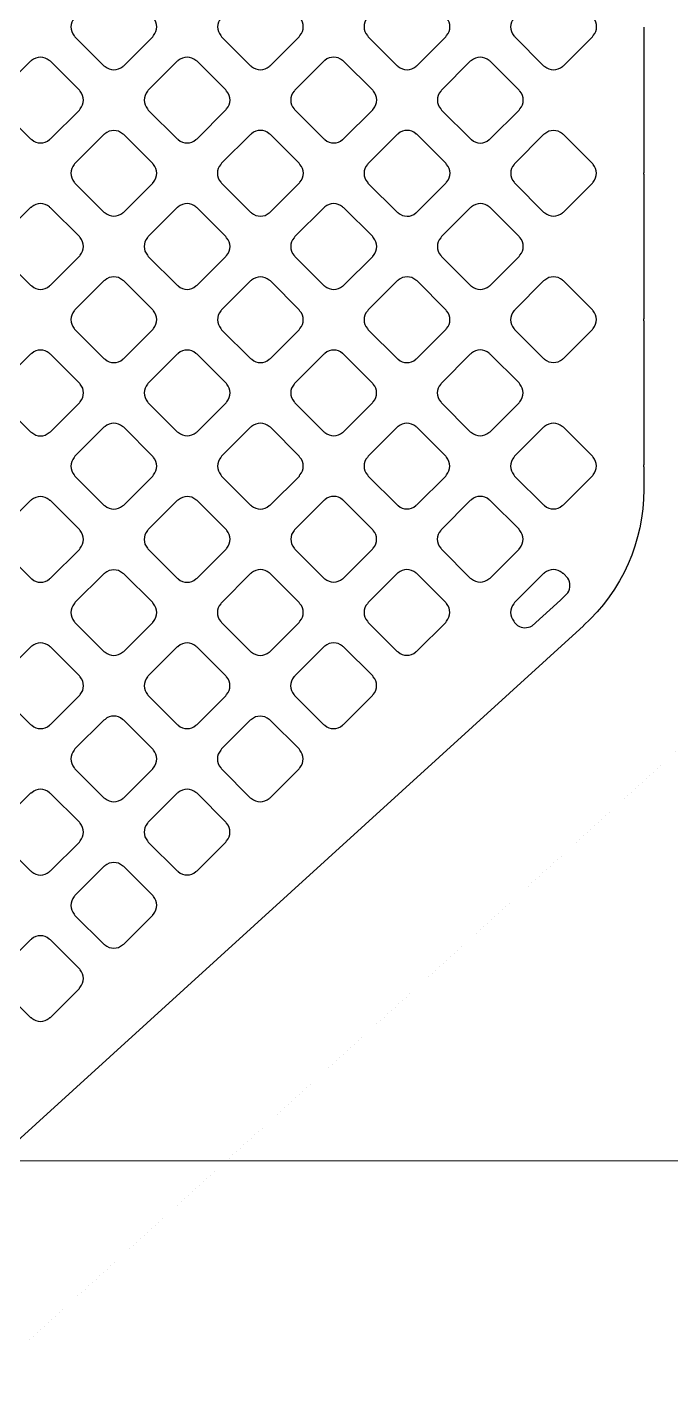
# Model space of a CAD drawing. Extents: x 3811 to 4077, y -444 to -307.
# Drawn here: x 3972.802 to 3973.748, y -383.878 to -381.871 of the extents above; entities that cross this region are included whole.
import ezdxf

# ---------------------------------------------------------------- set-up
doc = ezdxf.new("R2010")
doc.units = 0
doc.layers.add('gbr-dxf', color=7, linetype='Continuous')
doc.layers.add('gbr-outline-dxf', color=2, linetype='Continuous')
doc.layers.add('備註', color=1, linetype='Continuous', lineweight=9)

msp = doc.modelspace()

# ---------------------------------------------------------------- linework, layer by layer
at = {"layer": 'gbr-dxf'}
for p, q in [((3973.7083, -381.871), (3973.7083, -382.0851)), ((3973.7083, -382.0874), (3973.7083, -382.3)), ((3973.7083, -382.3032), (3973.7083, -382.5149))]:
    msp.add_line(p, q, dxfattribs=at)
at = {"layer": 'gbr-dxf', "linetype": 'Continuous'}
for points in [[(3971.0008, -384.3046, 0.139526), (3973.068, -377.8975, -0.274491), (3973.082, -377.8756, 0.210508), (3973.089, -377.8608, -0.047362), (3973.0881, -377.8513, -0.091104), (3973.0914, -377.8333), (3973.2075, -377.5282, -0.066558), (3973.226, -377.4777), (3973.226, -374.8182, 0.199318), (3973.2113, -374.7828), (3972.9554, -374.5278, 0.198501), (3972.9202, -374.5132), (3970.4327, -374.5132, 0.198987)], [(3970.4855, -374.6408), (3972.8681, -374.6408, -0.198395), (3972.9033, -374.6553), (3973.0843, -374.8356, -0.199424), (3973.099, -374.8711), (3973.099, -377.4057, -0.198889), (3973.0844, -377.441), (3972.8906, -377.6349, 0.188485), (3972.8698, -377.6854, -0.064967), (3972.8688, -377.6917), (3972.8688, -377.7252, -0.016201), (3972.8689, -377.7308, -0.161259), (3970.3231, -384.8952, -0.03053)], [(3973.7083, -382.5181), (3973.7083, -382.5502, -0.013354), (3973.7084, -382.5513, -0.211122), (3973.6198, -382.7517), (3973.6196, -382.7519), (3969.489, -386.5138), (3969.4885, -386.5142), (3967.9471, -387.918), (3967.9466, -387.9184, 0.093809), (3967.7833, -388.1347), (3967.783, -388.1353, 0.114046), (3967.7084, -388.455, -0.01711), (3967.7084, -388.4565), (3967.7084, -389.4479)]]:
    msp.add_lwpolyline(points, format="xyb", dxfattribs=at)
for points in [[(3972.8707, -381.8834, -0.091954), (3972.8716, -381.8849), (3972.9143, -381.9276, -0.096111), (3972.916, -381.9286, 0.37981), (3972.942, -381.9286, -0.096458), (3972.9436, -381.9276), (3972.9863, -381.885, -0.096627), (3972.9872, -381.8833, 0.379859), (3972.9872, -381.8573, -0.096723), (3972.9863, -381.8557), (3972.9438, -381.8132, -0.108174), (3972.9419, -381.8122, 0.379731), (3972.9159, -381.8122, -0.096625), (3972.9143, -381.8131), (3972.8717, -381.8558, -0.096111), (3972.8707, -381.8574, 0.379682)], [(3973.0864, -381.8833, -0.091954), (3973.0873, -381.8849), (3973.1299, -381.9275, -0.096332), (3973.1315, -381.9285, 0.379308), (3973.1575, -381.9285, -0.095968), (3973.1591, -381.9275), (3973.2017, -381.8849, -0.096328), (3973.2027, -381.8832, 0.37924), (3973.2027, -381.8573, -0.096614), (3973.2017, -381.8557), (3973.1591, -381.8131, -0.092228), (3973.1575, -381.8121, 0.379249), (3973.1316, -381.8121, -0.096625), (3973.13, -381.8131), (3973.0873, -381.8557, -0.096111), (3973.0864, -381.8574, 0.379682)], [(3973.3018, -381.8573, 0.379201), (3973.3018, -381.8833, -0.095956), (3973.3028, -381.8849), (3973.3454, -381.9275, -0.100151), (3973.3471, -381.9285, 0.379451), (3973.3731, -381.9285, -0.096259), (3973.3747, -381.9275), (3973.4173, -381.885, -0.096539), (3973.4183, -381.8833, 0.379249), (3973.4183, -381.8574, -0.09253), (3973.4173, -381.8558), (3973.3745, -381.813, -0.088334), (3973.373, -381.8121, 0.3795), (3973.3471, -381.8121, -0.096259), (3973.3454, -381.813), (3973.3028, -381.8557, -0.096539)], [(3973.5174, -381.8834, -0.095956), (3973.5184, -381.885), (3973.5609, -381.9276, -0.10046), (3973.5627, -381.9286, 0.37981), (3973.5886, -381.9286, -0.096625), (3973.5903, -381.9276), (3973.633, -381.885, -0.096111), (3973.6339, -381.8833, 0.379859), (3973.6339, -381.8573, -0.09253), (3973.633, -381.8558), (3973.5904, -381.8132, -0.104691), (3973.5886, -381.8122, 0.379731), (3973.5626, -381.8122, -0.096625), (3973.561, -381.8131), (3973.5184, -381.8558, -0.096111), (3973.5174, -381.8574, 0.379682)], [(3972.763, -381.9651, 0.379201), (3972.763, -381.9911, -0.095956), (3972.764, -381.9927), (3972.8066, -382.0353, -0.100151), (3972.8083, -382.0363, 0.379451), (3972.8342, -382.0363, -0.096259), (3972.8359, -382.0353), (3972.8785, -381.9928, -0.096539), (3972.8794, -381.9911, 0.379249), (3972.8794, -381.9652, -0.09253), (3972.8785, -381.9636), (3972.8359, -381.921, -0.10442), (3972.8341, -381.92, 0.3795), (3972.8081, -381.92, -0.096259), (3972.8065, -381.9209), (3972.7639, -381.9635, -0.096539)], [(3972.9785, -381.9911, -0.095866), (3972.9795, -381.9928), (3973.022, -382.0353, -0.100401), (3973.0237, -382.0363, 0.379422), (3973.0497, -382.0363, -0.096458), (3973.0513, -382.0353), (3973.0939, -381.9927, -0.096627), (3973.0949, -381.9911, 0.379859), (3973.0949, -381.9651, -0.108361), (3973.0938, -381.9632), (3973.0516, -381.921, -0.10442), (3973.0498, -381.92, 0.3795), (3973.0238, -381.9199, -0.096259), (3973.0222, -381.9209), (3972.9795, -381.9636, -0.095895), (3972.9785, -381.9652, 0.378651)], [(3973.194, -381.9651, 0.379201), (3973.194, -381.9911, -0.087748), (3973.1949, -381.9925), (3973.2378, -382.0354, -0.092126), (3973.2393, -382.0363, 0.379451), (3973.2653, -382.0363, -0.096259), (3973.2669, -382.0353), (3973.3096, -381.9926, -0.096539), (3973.3106, -381.991, 0.379249), (3973.3106, -381.965, -0.083792), (3973.3097, -381.9636), (3973.2669, -381.9208, -0.096857), (3973.2652, -381.9199, 0.3795), (3973.2393, -381.9198, -0.096259), (3973.2376, -381.9208), (3973.195, -381.9635, -0.096539)], [(3973.4097, -381.9651, 0.379422), (3973.4097, -381.991, -0.108153), (3973.4108, -381.9929), (3973.4533, -382.0354, -0.096111), (3973.4549, -382.0364, 0.379451), (3973.4809, -382.0364, -0.096259), (3973.4825, -382.0354), (3973.5251, -381.9928, -0.096539), (3973.5261, -381.9912, 0.379249), (3973.5261, -381.9652, -0.096458), (3973.5251, -381.9636), (3973.4824, -381.9209, -0.092289), (3973.4808, -381.9199, 0.379357), (3973.4549, -381.9199, -0.095968), (3973.4532, -381.9209), (3973.4107, -381.9634, -0.096328)], [(3972.8708, -382.0989, -0.095956), (3972.8718, -382.1005), (3972.9143, -382.143, -0.10046), (3972.916, -382.144, 0.37981), (3972.942, -382.144, -0.096625), (3972.9436, -382.143), (3972.9861, -382.1005, -0.096111), (3972.9871, -382.0988, 0.379859), (3972.9871, -382.0729, -0.09253), (3972.9862, -382.0713), (3972.9437, -382.0288, -0.104691), (3972.9419, -382.0278, 0.379731), (3972.9159, -382.0278, -0.096625), (3972.9143, -382.0288), (3972.8718, -382.0713, -0.096111), (3972.8708, -382.0729, 0.379682)], [(3973.0862, -382.0989, -0.096625), (3973.0872, -382.1005), (3973.1298, -382.1431, -0.10046), (3973.1315, -382.1441, 0.37981), (3973.1575, -382.1441, -0.096625), (3973.1591, -382.1431), (3973.2017, -382.1006, -0.096111), (3973.2027, -382.0989, 0.379859), (3973.2027, -382.0729, -0.108195), (3973.2016, -382.0711), (3973.1593, -382.0287, -0.10442), (3973.1574, -382.0276, 0.379731), (3973.1315, -382.0276, -0.096458), (3973.1298, -382.0286), (3973.0872, -382.0712, -0.096627), (3973.0862, -382.0729, 0.379682)], [(3973.3018, -382.073, 0.379422), (3973.3018, -382.0989, -0.083317), (3973.3027, -382.1003), (3973.3456, -382.1432, -0.088202), (3973.3471, -382.1441, 0.379451), (3973.3731, -382.1442, -0.096259), (3973.3747, -382.1432), (3973.4174, -382.1005, -0.096539), (3973.4184, -382.0988, 0.379249), (3973.4184, -382.0729, -0.088014), (3973.4175, -382.0714), (3973.3745, -382.0285, -0.083733), (3973.3731, -382.0276, 0.379357), (3973.3472, -382.0276, -0.095968), (3973.3456, -382.0286), (3973.3028, -382.0713, -0.096328)], [(3973.5175, -382.0729, 0.379422), (3973.5175, -382.0989, -0.10047), (3973.5185, -382.1006), (3973.5609, -382.143, -0.104264), (3973.5627, -382.144, 0.379308), (3973.5886, -382.144, -0.095968), (3973.5903, -382.143), (3973.6328, -382.1005, -0.096328), (3973.6338, -382.0988, 0.37947), (3973.6338, -382.0729, -0.088442), (3973.6329, -382.0714), (3973.5903, -382.0288, -0.100824), (3973.5886, -382.0278, 0.379357), (3973.5626, -382.0278, -0.095968), (3973.561, -382.0288), (3973.5185, -382.0713, -0.096328)], [(3972.763, -382.1807, 0.378472), (3972.763, -382.2066, -0.099971), (3972.764, -382.2083), (3972.8065, -382.2508, -0.103849), (3972.8082, -382.2518, 0.37875), (3972.8342, -382.2518, -0.096259), (3972.8358, -382.2508), (3972.8785, -382.2081, -0.096539), (3972.8794, -382.2065, 0.379249), (3972.8794, -382.1806, -0.088014), (3972.8785, -382.1791), (3972.8359, -382.1365, -0.100824), (3972.8342, -382.1355, 0.379471), (3972.8083, -382.1355, -0.095866), (3972.8066, -382.1364), (3972.764, -382.1791, -0.095701)], [(3972.9785, -382.2066, -0.099964), (3972.9795, -382.2083), (3973.022, -382.2508, -0.104069), (3973.0238, -382.2518, 0.37981), (3973.0498, -382.2518, -0.096458), (3973.0514, -382.2508), (3973.0939, -382.2084, -0.096627), (3973.0949, -382.2067, 0.379859), (3973.0949, -382.1808, -0.104765), (3973.0938, -382.179), (3973.0513, -382.1365, -0.100824), (3973.0496, -382.1355, 0.379731), (3973.0237, -382.1355, -0.096625), (3973.022, -382.1364), (3972.9795, -382.1789, -0.096111), (3972.9785, -382.1806, 0.379682)], [(3973.194, -382.2067, -0.091954), (3973.195, -382.2083), (3973.2377, -382.251, -0.096332), (3973.2393, -382.2519, 0.37981), (3973.2653, -382.2519, -0.096625), (3973.2669, -382.251), (3973.3096, -382.2083, -0.096111), (3973.3106, -382.2067, 0.379859), (3973.3106, -382.1807, -0.096458), (3973.3096, -382.179), (3973.2671, -382.1366, -0.108174), (3973.2652, -382.1355, 0.379731), (3973.2393, -382.1355, -0.096625), (3973.2376, -382.1365), (3973.195, -382.1791, -0.096111), (3973.194, -382.1807, 0.379682)], [(3973.4097, -382.1807, 0.379422), (3973.4097, -382.2067, -0.096625), (3973.4107, -382.2083), (3973.4534, -382.251, -0.083134), (3973.4548, -382.2519, 0.37981), (3973.4808, -382.2519, -0.096625), (3973.4824, -382.2509), (3973.5251, -382.2082, -0.096111), (3973.5261, -382.2066, 0.379357), (3973.5261, -382.1806, -0.092234), (3973.5251, -382.1791), (3973.4824, -382.1363, -0.087865), (3973.4809, -382.1354, 0.379), (3973.455, -382.1354, -0.09601), (3973.4534, -382.1364), (3973.4107, -382.1791, -0.096328)], [(3972.8707, -382.2884, 0.378472), (3972.8707, -382.3143, -0.099971), (3972.8717, -382.316), (3972.9143, -382.3586, -0.103902), (3972.9161, -382.3596, 0.37851), (3972.942, -382.3596, -0.09601), (3972.9436, -382.3586), (3972.9863, -382.316, -0.096328), (3972.9873, -382.3143, 0.37947), (3972.9872, -382.2884, -0.088442), (3972.9863, -382.2869), (3972.9436, -382.2442, -0.100824), (3972.9419, -382.2432, 0.379471), (3972.916, -382.2432, -0.095866), (3972.9143, -382.2441), (3972.8717, -382.2868, -0.095701)], [(3973.0863, -382.2884, 0.379201), (3973.0864, -382.3144, -0.099964), (3973.0874, -382.3161), (3973.1299, -382.3586, -0.104264), (3973.1317, -382.3596, 0.379308), (3973.1576, -382.3596, -0.095968), (3973.1592, -382.3587), (3973.2017, -382.3162, -0.096328), (3973.2027, -382.3145, 0.37947), (3973.2027, -382.2886, -0.104765), (3973.2017, -382.2868), (3973.1592, -382.2443, -0.100519), (3973.1574, -382.2433, 0.3795), (3973.1315, -382.2433, -0.096259), (3973.1298, -382.2443), (3973.0873, -382.2868, -0.096539)], [(3973.3018, -382.3146, -0.087748), (3973.3027, -382.316), (3973.3454, -382.3587, -0.092126), (3973.347, -382.3597, 0.37981), (3973.373, -382.3597, -0.096458), (3973.3746, -382.3587), (3973.4173, -382.316, -0.096627), (3973.4183, -382.3144, 0.379859), (3973.4183, -382.2884, -0.100902), (3973.4172, -382.2867), (3973.3748, -382.2442, -0.096627), (3973.3731, -382.2432, 0.379731), (3973.3472, -382.2432, -0.096625), (3973.3455, -382.2442), (3973.3028, -382.2869, -0.096111), (3973.3018, -382.2886, 0.379682)], [(3973.5174, -382.3144, -0.087748), (3973.5183, -382.3159), (3973.561, -382.3586, -0.092126), (3973.5625, -382.3595, 0.379451), (3973.5885, -382.3595, -0.096259), (3973.5901, -382.3586), (3973.6329, -382.3158, -0.095895), (3973.6338, -382.3142, 0.378939), (3973.6338, -382.2883, -0.083622), (3973.6329, -382.2869), (3973.5902, -382.2441, -0.096195), (3973.5886, -382.2432, 0.379249), (3973.5626, -382.2432, -0.096625), (3973.561, -382.2442), (3973.5184, -382.2868, -0.096111), (3973.5174, -382.2884, 0.379682)], [(3972.7629, -382.4222, -0.087748), (3972.7638, -382.4237), (3972.8066, -382.4665, -0.092126), (3972.8082, -382.4675, 0.379423), (3972.8341, -382.4675, -0.09601), (3972.8358, -382.4665), (3972.8785, -382.4237, -0.096272), (3972.8795, -382.4221, 0.378532), (3972.8795, -382.3962, -0.083548), (3972.8786, -382.3948), (3972.8357, -382.3519, -0.095987), (3972.8341, -382.3509, 0.379034), (3972.8082, -382.351, -0.096625), (3972.8065, -382.3519), (3972.7638, -382.3946, -0.096111), (3972.7629, -382.3963, 0.379682)], [(3972.9786, -382.3962, 0.378532), (3972.9786, -382.4221, -0.103884), (3972.9796, -382.4239), (3973.0221, -382.4664, -0.107389), (3973.024, -382.4674, 0.378424), (3973.0499, -382.4674, -0.09601), (3973.0515, -382.4664), (3973.094, -382.4239, -0.096328), (3973.095, -382.4222, 0.379), (3973.095, -382.3963, -0.100402), (3973.094, -382.3946), (3973.0514, -382.352, -0.096726), (3973.0497, -382.351, 0.379083), (3973.0238, -382.351, -0.095866), (3973.0222, -382.3519), (3972.9795, -382.3946, -0.095798)], [(3973.1941, -382.3963, 0.37889), (3973.1941, -382.4222, -0.09185), (3973.1951, -382.4238), (3973.2377, -382.4664, -0.095895), (3973.2393, -382.4674, 0.379201), (3973.2653, -382.4674, -0.096625), (3973.2669, -382.4664), (3973.3095, -382.4238, -0.096111), (3973.3104, -382.4222, 0.379859), (3973.3104, -382.3962, -0.096458), (3973.3095, -382.3946), (3973.2669, -382.352, -0.092623), (3973.2653, -382.3511, 0.3795), (3973.2394, -382.3511, -0.096259), (3973.2377, -382.352), (3973.1951, -382.3947, -0.095895)], [(3973.4096, -382.3962, 0.379422), (3973.4096, -382.4222, -0.10047), (3973.4106, -382.4239), (3973.4532, -382.4665, -0.087638), (3973.4547, -382.4674, 0.37981), (3973.4806, -382.4674, -0.096625), (3973.4823, -382.4664), (3973.525, -382.4237, -0.096111), (3973.5259, -382.4221, 0.3795), (3973.5259, -382.3961, -0.104256), (3973.5249, -382.3943), (3973.4825, -382.3519, -0.100215), (3973.4808, -382.3509, 0.378699), (3973.4549, -382.3509, -0.09601), (3973.4532, -382.3519), (3973.4106, -382.3946, -0.096328)], [(3972.8707, -382.53, -0.087748), (3972.8716, -382.5315), (3972.9144, -382.5743, -0.092072), (3972.916, -382.5753, 0.37975), (3972.9419, -382.5753, -0.096225), (3972.9436, -382.5743), (3972.9864, -382.5315, -0.096328), (3972.9873, -382.5299, 0.378945), (3972.9873, -382.504, -0.083606), (3972.9865, -382.5026), (3972.9436, -382.4597, -0.095987), (3972.9419, -382.4587, 0.379082), (3972.916, -382.4588, -0.096723), (3972.9144, -382.4597), (3972.8717, -382.5024, -0.096111), (3972.8707, -382.5041, 0.379682)], [(3973.0864, -382.504, 0.378472), (3973.0864, -382.5299, -0.107685), (3973.0875, -382.5318), (3973.1299, -382.5742, -0.096206), (3973.1316, -382.5752, 0.37875), (3973.1575, -382.5751, -0.096259), (3973.1591, -382.5742), (3973.2018, -382.5315, -0.096539), (3973.2027, -382.5299, 0.379249), (3973.2027, -382.504, -0.096458), (3973.2017, -382.5023), (3973.1592, -382.4597, -0.092623), (3973.1576, -382.4588, 0.379471), (3973.1316, -382.4588, -0.09601), (3973.13, -382.4597), (3973.0874, -382.5023, -0.095798)], [(3973.3018, -382.5299, -0.091954), (3973.3028, -382.5315), (3973.3454, -382.5741, -0.096128), (3973.347, -382.5751, 0.37981), (3973.373, -382.5751, -0.096458), (3973.3746, -382.5741), (3973.4171, -382.5315, -0.096627), (3973.4181, -382.5299, 0.379859), (3973.4181, -382.5039, -0.096723), (3973.4171, -382.5023), (3973.3746, -382.4597, -0.092564), (3973.373, -382.4588, 0.379731), (3973.347, -382.4588, -0.096625), (3973.3454, -382.4597), (3973.3028, -382.5023, -0.096111), (3973.3018, -382.504, 0.379682)], [(3973.5172, -382.5299, -0.091954), (3973.5182, -382.5315), (3973.5608, -382.5741, -0.096111), (3973.5624, -382.575, 0.379451), (3973.5884, -382.5751, -0.096259), (3973.59, -382.5741), (3973.6327, -382.5314, -0.095895), (3973.6337, -382.5297, 0.378827), (3973.6337, -382.5038, -0.096117), (3973.6327, -382.5022), (3973.5903, -382.4597, -0.107982), (3973.5884, -382.4587, 0.37947), (3973.5625, -382.4587, -0.096625), (3973.5608, -382.4597), (3973.5182, -382.5023, -0.096111), (3973.5172, -382.504, 0.379682)], [(3972.763, -382.6377, -0.091563), (3972.764, -382.6392), (3972.8067, -382.682, -0.096092), (3972.8084, -382.683, 0.378884), (3972.8343, -382.6829, -0.096323), (3972.8359, -382.682), (3972.8784, -382.6395, -0.095916), (3972.8794, -382.6378, 0.379778), (3972.8794, -382.6119, -0.096458), (3972.8784, -382.6102), (3972.836, -382.5677, -0.108174), (3972.8341, -382.5667, 0.379731), (3972.8081, -382.5667, -0.096625), (3972.8065, -382.5676), (3972.764, -382.6101, -0.096857), (3972.7631, -382.6117, 0.379057)], [(3972.9785, -382.6378, -0.091954), (3972.9795, -382.6394), (3973.0221, -382.682, -0.096128), (3973.0237, -382.683, 0.379451), (3973.0497, -382.683, -0.096259), (3973.0513, -382.682), (3973.094, -382.6393, -0.095701), (3973.095, -382.6376, 0.378434), (3973.095, -382.6117, -0.096507), (3973.094, -382.6101), (3973.0514, -382.5675, -0.092121), (3973.0498, -382.5665, 0.379082), (3973.0239, -382.5666, -0.096723), (3973.0222, -382.5675), (3972.9795, -382.6102, -0.096111), (3972.9785, -382.6119, 0.379682)], [(3973.1941, -382.6117, 0.378532), (3973.1941, -382.6376, -0.095778), (3973.1951, -382.6393), (3973.2376, -382.6818, -0.09985), (3973.2393, -382.6828, 0.379071), (3973.2652, -382.6828, -0.096953), (3973.2669, -382.6818), (3973.3095, -382.6392, -0.096627), (3973.3104, -382.6376, 0.379859), (3973.3104, -382.6116, -0.092636), (3973.3095, -382.6101), (3973.2668, -382.5674, -0.088207), (3973.2653, -382.5665, 0.379471), (3973.2394, -382.5664, -0.095866), (3973.2377, -382.5674), (3973.195, -382.6101, -0.095798)], [(3973.4096, -382.6376, -0.103884), (3973.4106, -382.6393), (3973.4531, -382.6819, -0.091578), (3973.4547, -382.6828, 0.379201), (3973.4806, -382.6828, -0.096625), (3973.4823, -382.6818), (3973.5248, -382.6393, -0.096111), (3973.5258, -382.6376, 0.3795), (3973.5258, -382.6117, -0.100402), (3973.5248, -382.6099), (3973.4823, -382.5674, -0.096195), (3973.4807, -382.5665, 0.379249), (3973.4547, -382.5665, -0.096625), (3973.4531, -382.5675), (3973.4106, -382.61, -0.096111), (3973.4096, -382.6116, 0.379451)], [(3972.8708, -382.7455, -0.092052), (3972.8718, -382.7471), (3972.9144, -382.7897, -0.096036), (3972.9161, -382.7907, 0.378398), (3972.9419, -382.7907, -0.096528), (3972.9436, -382.7897), (3972.9862, -382.7471, -0.095895), (3972.9871, -382.7455, 0.379347), (3972.9871, -382.7195, -0.096723), (3972.9861, -382.7179), (3972.9438, -382.6755, -0.108174), (3972.9419, -382.6745, 0.379731), (3972.9159, -382.6745, -0.096625), (3972.9143, -382.6755), (3972.8718, -382.7179, -0.096857), (3972.8709, -382.7196, 0.379182)], [(3973.0862, -382.7196, 0.37889), (3973.0862, -382.7455, -0.09185), (3973.0872, -382.7471), (3973.1298, -382.7897, -0.095895), (3973.1314, -382.7907, 0.379233), (3973.1574, -382.7907, -0.096265), (3973.159, -382.7897), (3973.2017, -382.747, -0.096328), (3973.2027, -382.7453, 0.378945), (3973.2027, -382.7194, -0.096614), (3973.2017, -382.7178), (3973.1591, -382.6751, -0.092351), (3973.1575, -382.6742, 0.378798), (3973.1316, -382.6742, -0.096259), (3973.1299, -382.6752), (3973.0872, -382.718, -0.095895)], [(3973.3018, -382.7453, -0.09601), (3973.3028, -382.747), (3973.3453, -382.7895, -0.099885), (3973.347, -382.7905, 0.379071), (3973.373, -382.7905, -0.096723), (3973.3746, -382.7895), (3973.4172, -382.7469, -0.096111), (3973.4181, -382.7453, 0.379357), (3973.4182, -382.7193, -0.092315), (3973.4172, -382.7178), (3973.3745, -382.6751, -0.088003), (3973.373, -382.6741, 0.379411), (3973.347, -382.6742, -0.096225), (3973.3454, -382.6751), (3973.3028, -382.7178, -0.096328), (3973.3018, -382.7194, 0.37892)], [(3973.5172, -382.7453, -0.095506), (3973.5182, -382.7469), (3973.5228, -382.7515, 0.27727), (3973.5439, -382.7521), (3973.5856, -382.7141), (3973.5858, -382.714, 0.017464), (3973.5967, -382.7033, 0.283597), (3973.5967, -382.6818), (3973.5901, -382.6752, -0.10417), (3973.5883, -382.6742, 0.378828), (3973.5624, -382.6742, -0.095883), (3973.5608, -382.6752), (3973.5182, -382.7177, -0.095796), (3973.5172, -382.7194, 0.378912)], [(3972.7631, -382.8532, -0.096225), (3972.7641, -382.8549), (3972.8066, -382.8974, -0.100073), (3972.8083, -382.8984, 0.378731), (3972.8342, -382.8984, -0.09601), (3972.8359, -382.8974), (3972.8785, -382.8548, -0.096328), (3972.8795, -382.8532, 0.37882), (3972.8795, -382.8272, -0.091563), (3972.8786, -382.8257), (3972.836, -382.7831, -0.104354), (3972.8342, -382.7821, 0.378884), (3972.8083, -382.7821, -0.096259), (3972.8067, -382.7831), (3972.7641, -382.8257, -0.096212), (3972.7631, -382.8273, 0.379413)], [(3972.9785, -382.8532, -0.096528), (3972.9795, -382.8548), (3973.022, -382.8974, -0.099744), (3973.0238, -382.8984, 0.378793), (3973.0497, -382.8983, -0.096259), (3973.0513, -382.8974), (3973.0938, -382.8549, -0.096558), (3973.0947, -382.8533, 0.379313), (3973.0948, -382.8273, -0.108121), (3973.0937, -382.8255), (3973.0514, -382.7832, -0.104407), (3973.0496, -382.7821, 0.37947), (3973.0237, -382.7822, -0.096625), (3973.022, -382.7831), (3972.9796, -382.8256, -0.096857), (3972.9786, -382.8272, 0.379182)], [(3973.1939, -382.8533, -0.087748), (3973.1948, -382.8547), (3973.2375, -382.8974, -0.091737), (3973.2391, -382.8984, 0.379451), (3973.265, -382.8984, -0.096259), (3973.2667, -382.8974), (3973.3095, -382.8546, -0.095701), (3973.3105, -382.8529, 0.378434), (3973.3105, -382.827, -0.083636), (3973.3096, -382.8256), (3973.2668, -382.7829, -0.096206), (3973.2652, -382.7819, 0.379082), (3973.2393, -382.7819, -0.096723), (3973.2376, -382.7829), (3973.1949, -382.8257, -0.096111), (3973.1939, -382.8273, 0.379682)], [(3972.8708, -382.935, 0.379639), (3972.8708, -382.961, -0.096103), (3972.8718, -382.9626), (3972.9143, -383.0051, -0.09979), (3972.916, -383.0061, 0.37981), (3972.942, -383.0061, -0.096458), (3972.9436, -383.0051), (3972.9862, -382.9625, -0.09693), (3972.9871, -382.9609, 0.379106), (3972.9872, -382.935, -0.091952), (3972.9862, -382.9334), (3972.9437, -382.8908, -0.104354), (3972.9419, -382.8898, 0.378884), (3972.916, -382.8898, -0.096259), (3972.9143, -382.8908), (3972.8718, -382.9333, -0.096558)], [(3973.0862, -382.9609, -0.096528), (3973.0872, -382.9625), (3973.1297, -383.0051, -0.099605), (3973.1314, -383.0061, 0.378398), (3973.1573, -383.0061, -0.096528), (3973.159, -383.0051), (3973.2015, -382.9626, -0.095895), (3973.2025, -382.961, 0.379347), (3973.2024, -382.935, -0.108361), (3973.2014, -382.9331), (3973.1591, -382.8909, -0.104691), (3973.1573, -382.8899, 0.379731), (3973.1314, -382.8899, -0.096625), (3973.1297, -382.8908), (3973.0872, -382.9333, -0.096857), (3973.0863, -382.935, 0.379182)], [(3972.763, -383.0688, -0.099964), (3972.764, -383.0705), (3972.8064, -383.1129, -0.10399), (3972.8082, -383.1139, 0.37981), (3972.8341, -383.1139, -0.096458), (3972.8358, -383.1129), (3972.8784, -383.0703, -0.096627), (3972.8794, -383.0686, 0.379859), (3972.8794, -383.0426, -0.088442), (3972.8785, -383.0411), (3972.8359, -382.9986, -0.100824), (3972.8342, -382.9976, 0.379731), (3972.8082, -382.9976, -0.096625), (3972.8066, -382.9985), (3972.764, -383.0412, -0.096111), (3972.763, -383.0428, 0.379682)], [(3972.9785, -383.0686, -0.100193), (3972.9795, -383.0703), (3973.0219, -383.1127, -0.103923), (3973.0237, -383.1138, 0.379201), (3973.0497, -383.1137, -0.096625), (3973.0513, -383.1128), (3973.0938, -383.0703, -0.096111), (3973.0947, -383.0687, 0.379237), (3973.0948, -383.0427, -0.104141), (3973.0938, -383.0409), (3973.0513, -382.9985, -0.099744), (3973.0496, -382.9975, 0.378853), (3973.0237, -382.9975, -0.096259), (3973.022, -382.9985), (3972.9795, -383.041, -0.096212), (3972.9785, -383.0427, 0.379413)], [(3972.8707, -383.1765, -0.099964), (3972.8717, -383.1782), (3972.9141, -383.2206, -0.104069), (3972.9159, -383.2216, 0.379451), (3972.9418, -383.2216, -0.096259), (3972.9435, -383.2206), (3972.9862, -383.1779, -0.095895), (3972.9871, -383.1763, 0.378827), (3972.9871, -383.1504, -0.087881), (3972.9862, -383.1489), (3972.9436, -383.1063, -0.100465), (3972.9419, -383.1053, 0.37947), (3972.9159, -383.1053, -0.096625), (3972.9143, -383.1062), (3972.8717, -383.1489, -0.096111), (3972.8707, -383.1505, 0.379682)], [(3972.763, -383.2842, -0.087748), (3972.7639, -383.2857), (3972.8066, -383.3283, -0.092126), (3972.8082, -383.3293, 0.37981), (3972.8341, -383.3293, -0.096458), (3972.8358, -383.3283), (3972.8783, -383.2858, -0.096627), (3972.8793, -383.2841, 0.379859), (3972.8793, -383.2582, -0.084073), (3972.8784, -383.2567), (3972.8357, -383.2141, -0.096627), (3972.8341, -383.2131, 0.379731), (3972.8081, -383.2131, -0.096625), (3972.8065, -383.2141), (3972.764, -383.2566, -0.096111), (3972.763, -383.2582, 0.379682)]]:
    msp.add_lwpolyline(points, format="xyb", close=True, dxfattribs=at)
at = {"layer": 'gbr-dxf'}
for centre, start, end in [((3973.683, -382.0863), 357.4953, 2.5047), ((3973.683, -382.3016), 356.4279, 3.5721), ((3973.683, -382.5165), 356.4279, 3.5721)]:
    msp.add_arc(centre, 0.0254, start, end, dxfattribs=at)
at = {"layer": 'gbr-outline-dxf', "linetype": 'Continuous', "const_width": 0.000025}
msp.add_lwpolyline([(3953.9368, -395.8387), (3953.9368, -388.4571, -0.211094), (3954.1001, -388.0874), (3959.7734, -382.9211, 0.211095), (3959.9367, -382.5514), (3959.9367, -374.6482, -0.414217), (3960.4367, -374.1482), (3973.4367, -374.1482, -0.414217), (3973.9367, -374.6482), (3973.9367, -382.5514, -0.211094), (3973.7734, -382.9211), (3968.1001, -388.0874, 0.211095), (3967.9367, -388.4571), (3967.9367, -397.2149, -0.414217), (3967.4367, -397.7149), (3962.4367, -397.7149, -0.414217), (3961.9367, -397.2149), (3961.9367, -396.8387, 0.414217), (3961.4367, -396.3387), (3954.4368, -396.3387, -0.414217)], format="xyb", close=True, dxfattribs=at)
at = {"layer": '備註', "color": 1, "linetype": 'Continuous'}
msp.add_lwpolyline([(3975.1846, -383.5396), (3975.1846, -387.3447), (3952.6357, -387.3447), (3952.6357, -383.5396)], close=True, dxfattribs=at)

doc.saveas('drawing.dxf')
